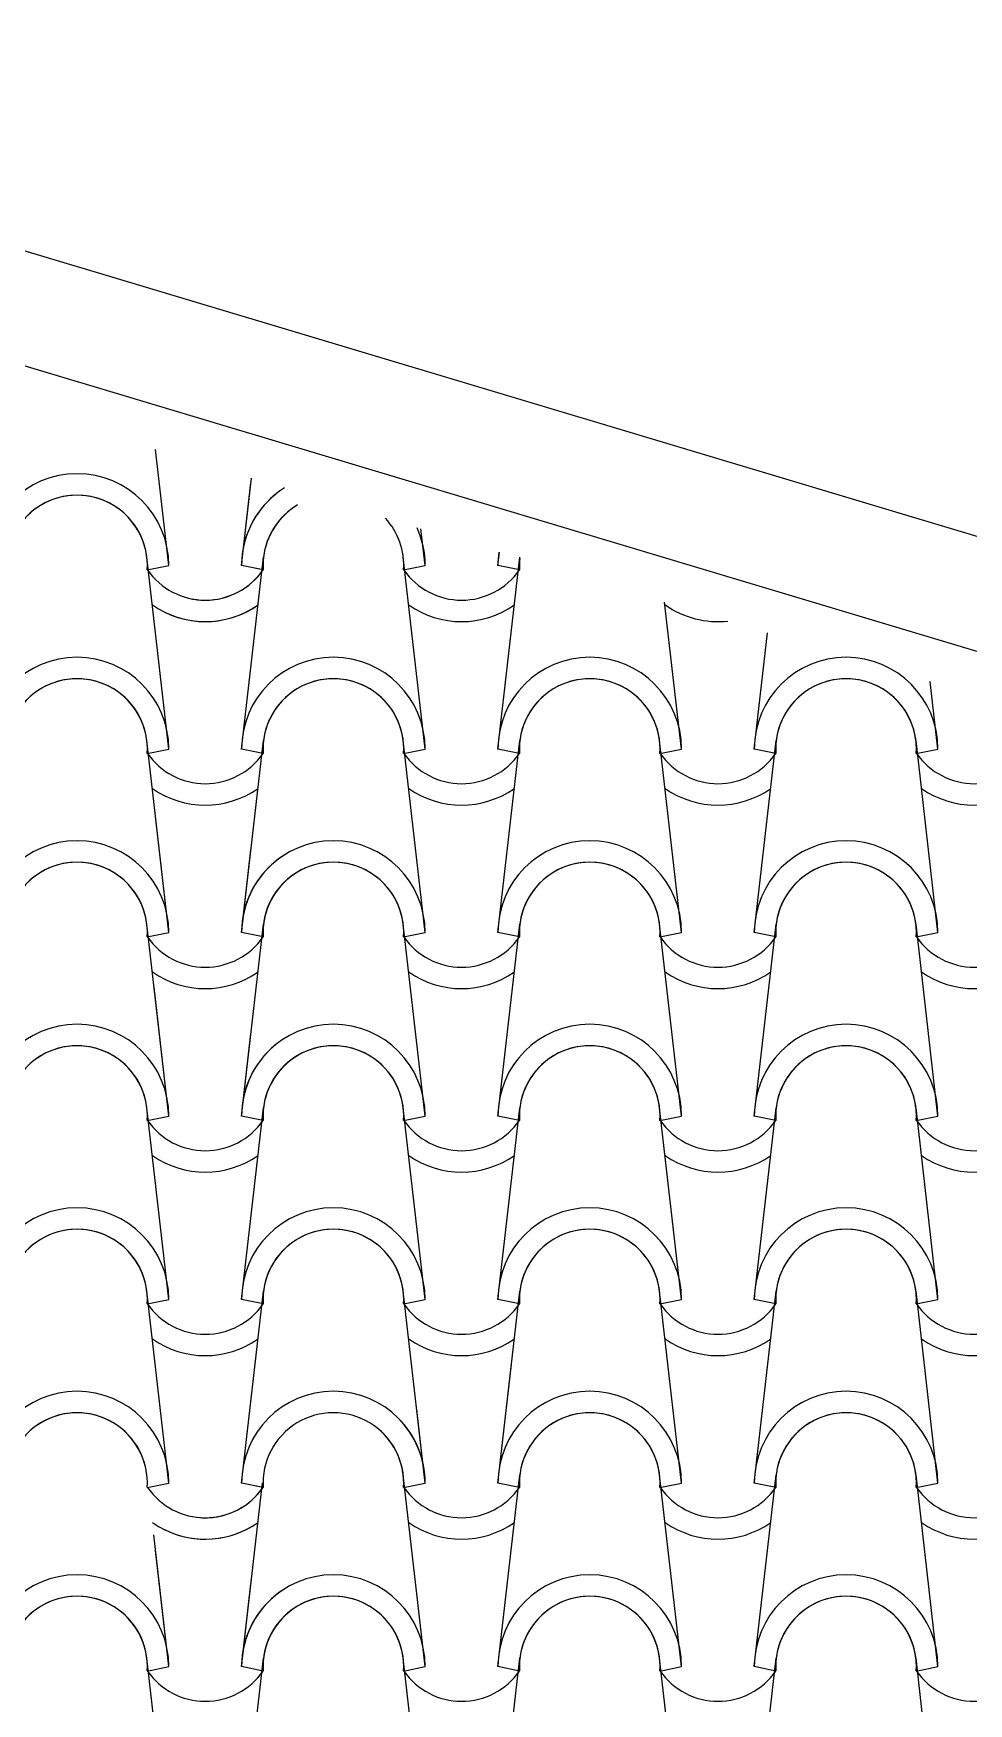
# Model space of a CAD drawing. Header units: millimetres. Extents: x -255 to 41745, y 236 to 29936.
# Drawn here: x 33122 to 33758, y 25880 to 27018 of the extents above; entities that cross this region are included whole.
import ezdxf

# ---------------------------------------------------------------- set-up
doc = ezdxf.new("R2010")
doc.units = ezdxf.units.MM
doc.layers.add('1', color=1, linetype='Continuous')
doc.layers.add('CALIDADES', color=7, linetype='Continuous')

msp = doc.modelspace()

# ---------------------------------------------------------------- linework, layer by layer
at = {"layer": '1'}
for p, q in [((33214, 26655.6), (33204.9, 26734.7)), ((33214, 26655.6), (33204.9, 26734.7)), ((33214, 26655.6), (33204.9, 26734.7)), ((33263.5, 26655.6), (33270.3, 26715.1)), ((33263.5, 26655.6), (33270.3, 26715.1)), ((33263.5, 26655.6), (33269.9, 26711.9)), ((33388.5, 26655.6), (33385.6, 26680.5)), ((33388.5, 26655.6), (33385.6, 26680.5)), ((33214, 26530.6), (33199, 26661.3)), ((33214, 26530.6), (33199, 26661.3)), ((33214, 26530.6), (33199, 26661.3)), ((33199.3, 26652.6), (33214, 26655.6)), ((33199.3, 26652.6), (33214, 26655.6)), ((33199.3, 26652.6), (33214, 26655.6)), ((33199.3, 26652.6), (33214, 26655.6)), ((33199.3, 26652.6), (33214, 26655.6)), ((33199.3, 26652.6), (33214, 26655.6)), ((33199.3, 26652.6), (33214, 26655.6)), ((33263.5, 26530.6), (33278.4, 26661.3)), ((33263.5, 26530.6), (33278.4, 26661.3)), ((33263.5, 26530.6), (33278.4, 26661.3)), ((33278.1, 26652.6), (33263.5, 26655.6)), ((33278.1, 26652.6), (33263.5, 26655.6)), ((33278.1, 26652.6), (33263.5, 26655.6)), ((33278.1, 26652.6), (33263.5, 26655.6)), ((33278.1, 26652.6), (33263.5, 26655.6)), ((33278.1, 26652.6), (33263.5, 26655.6)), ((33278.1, 26652.6), (33263.5, 26655.6)), ((33388.5, 26530.6), (33373.5, 26661.3)), ((33373.8, 26652.6), (33388.5, 26655.6)), ((33373.8, 26652.6), (33388.5, 26655.6)), ((33373.8, 26652.6), (33388.5, 26655.6)), ((33373.8, 26652.6), (33388.5, 26655.6)), ((33373.8, 26652.6), (33388.5, 26655.6)), ((33438, 26655.6), (33439, 26664.5)), ((33438, 26655.6), (33439, 26664.5)), ((33438, 26530.6), (33452.9, 26661.3)), ((33452.6, 26652.6), (33438, 26655.6)), ((33452.6, 26652.6), (33438, 26655.6)), ((33452.6, 26652.6), (33438, 26655.6)), ((33452.6, 26652.6), (33438, 26655.6)), ((33452.6, 26652.6), (33438, 26655.6)), ((33278.1, 26652.6), (33273.3, 26653.6)), ((33278.1, 26652.6), (33273.3, 26653.6)), ((33563, 26530.6), (33551.5, 26630.7)), ((33612.5, 26530.6), (33621.5, 26609.7)), ((33737.5, 26530.6), (33732.2, 26576.5)), ((33214, 26405.6), (33199, 26536.3)), ((33199.3, 26527.6), (33214, 26530.6)), ((33199.3, 26527.6), (33214, 26530.6)), ((33199.3, 26527.6), (33214, 26530.6)), ((33199.3, 26527.6), (33214, 26530.6)), ((33199.3, 26527.6), (33214, 26530.6)), ((33199.3, 26527.6), (33214, 26530.6)), ((33263.5, 26405.6), (33278.4, 26536.3)), ((33278.1, 26527.6), (33263.5, 26530.6)), ((33278.1, 26527.6), (33263.5, 26530.6)), ((33278.1, 26527.6), (33263.5, 26530.6)), ((33278.1, 26527.6), (33263.5, 26530.6)), ((33278.1, 26527.6), (33263.5, 26530.6)), ((33278.1, 26527.6), (33263.5, 26530.6)), ((33388.5, 26405.6), (33373.5, 26536.3)), ((33373.8, 26527.6), (33388.5, 26530.6)), ((33373.8, 26527.6), (33388.5, 26530.6)), ((33438, 26405.6), (33452.9, 26536.3)), ((33452.6, 26527.6), (33438, 26530.6)), ((33452.6, 26527.6), (33438, 26530.6)), ((33563, 26405.6), (33548, 26536.3)), ((33548.3, 26527.6), (33563, 26530.6)), ((33548.3, 26527.6), (33563, 26530.6)), ((33612.5, 26405.6), (33627.4, 26536.3)), ((33627.2, 26527.6), (33612.5, 26530.6)), ((33627.2, 26527.6), (33612.5, 26530.6)), ((33737.5, 26405.6), (33722.6, 26536.3)), ((33722.8, 26527.6), (33737.5, 26530.6)), ((33722.8, 26527.6), (33737.5, 26530.6)), ((33214, 26405.6), (33204.9, 26484.7)), ((33263.5, 26405.6), (33270.3, 26465.1)), ((33263.5, 26405.6), (33269.9, 26461.9)), ((33214, 26405.6), (33209, 26449)), ((33263.5, 26405.6), (33265.4, 26422.2)), ((33214, 26280.6), (33199, 26411.3)), ((33214, 26280.6), (33199, 26411.3)), ((33199.3, 26402.6), (33214, 26405.6)), ((33199.3, 26402.6), (33214, 26405.6)), ((33199.3, 26402.6), (33214, 26405.6)), ((33199.3, 26402.6), (33214, 26405.6)), ((33199.3, 26402.6), (33214, 26405.6)), ((33199.3, 26402.6), (33214, 26405.6)), ((33199.3, 26402.6), (33214, 26405.6)), ((33199.3, 26402.6), (33214, 26405.6)), ((33263.5, 26280.6), (33278.4, 26411.3)), ((33263.5, 26280.6), (33278.4, 26411.3)), ((33278.1, 26402.6), (33263.5, 26405.6)), ((33278.1, 26402.6), (33263.5, 26405.6)), ((33278.1, 26402.6), (33263.5, 26405.6)), ((33278.1, 26402.6), (33263.5, 26405.6)), ((33278.1, 26402.6), (33263.5, 26405.6)), ((33278.1, 26402.6), (33263.5, 26405.6)), ((33278.1, 26402.6), (33263.5, 26405.6)), ((33278.1, 26402.6), (33263.5, 26405.6)), ((33388.5, 26280.6), (33373.5, 26411.3)), ((33373.8, 26402.6), (33388.5, 26405.6)), ((33373.8, 26402.6), (33388.5, 26405.6)), ((33438, 26280.6), (33452.9, 26411.3)), ((33452.6, 26402.6), (33438, 26405.6)), ((33452.6, 26402.6), (33438, 26405.6)), ((33563, 26280.6), (33548, 26411.3)), ((33548.3, 26402.6), (33563, 26405.6)), ((33548.3, 26402.6), (33563, 26405.6)), ((33612.5, 26280.6), (33627.4, 26411.3)), ((33627.2, 26402.6), (33612.5, 26405.6)), ((33627.2, 26402.6), (33612.5, 26405.6)), ((33737.5, 26280.6), (33722.6, 26411.3)), ((33722.8, 26402.6), (33737.5, 26405.6)), ((33722.8, 26402.6), (33737.5, 26405.6)), ((33214, 26280.6), (33203.9, 26368.3)), ((33263.5, 26280.6), (33269.9, 26336.9)), ((33214, 26155.6), (33199, 26286.3)), ((33214, 26155.6), (33199, 26286.3)), ((33214, 26155.6), (33199, 26286.3)), ((33199.3, 26277.6), (33214, 26280.6)), ((33199.3, 26277.6), (33214, 26280.6)), ((33199.3, 26277.6), (33214, 26280.6)), ((33199.3, 26277.6), (33214, 26280.6)), ((33199.3, 26277.6), (33214, 26280.6)), ((33199.3, 26277.6), (33214, 26280.6)), ((33263.5, 26155.6), (33278.4, 26286.3)), ((33263.5, 26155.6), (33278.4, 26286.3)), ((33263.5, 26155.6), (33278.4, 26286.3)), ((33278.1, 26277.6), (33263.5, 26280.6)), ((33278.1, 26277.6), (33263.5, 26280.6)), ((33278.1, 26277.6), (33263.5, 26280.6)), ((33278.1, 26277.6), (33263.5, 26280.6)), ((33278.1, 26277.6), (33263.5, 26280.6)), ((33278.1, 26277.6), (33263.5, 26280.6)), ((33388.5, 26155.6), (33373.5, 26286.3)), ((33373.8, 26277.6), (33388.5, 26280.6)), ((33373.8, 26277.6), (33388.5, 26280.6)), ((33438, 26155.6), (33452.9, 26286.3)), ((33452.6, 26277.6), (33438, 26280.6)), ((33452.6, 26277.6), (33438, 26280.6)), ((33563, 26155.6), (33548, 26286.3)), ((33548.3, 26277.6), (33563, 26280.6)), ((33548.3, 26277.6), (33563, 26280.6)), ((33612.5, 26155.6), (33627.4, 26286.3)), ((33627.2, 26277.6), (33612.5, 26280.6)), ((33627.2, 26277.6), (33612.5, 26280.6)), ((33737.5, 26155.6), (33722.6, 26286.3)), ((33722.8, 26277.6), (33737.5, 26280.6)), ((33722.8, 26277.6), (33737.5, 26280.6)), ((33214, 26030.6), (33199, 26161.3)), ((33214, 26030.6), (33199, 26161.3)), ((33214, 26030.6), (33199, 26161.3)), ((33199.3, 26152.6), (33214, 26155.6)), ((33199.3, 26152.6), (33214, 26155.6)), ((33199.3, 26152.6), (33214, 26155.6)), ((33199.3, 26152.6), (33214, 26155.6)), ((33199.3, 26152.6), (33214, 26155.6)), ((33199.3, 26152.6), (33214, 26155.6)), ((33263.5, 26030.6), (33278.4, 26161.3)), ((33263.5, 26030.6), (33278.4, 26161.3)), ((33263.5, 26030.6), (33278.4, 26161.3)), ((33278.1, 26152.6), (33263.5, 26155.6)), ((33278.1, 26152.6), (33263.5, 26155.6)), ((33278.1, 26152.6), (33263.5, 26155.6)), ((33278.1, 26152.6), (33263.5, 26155.6)), ((33278.1, 26152.6), (33263.5, 26155.6)), ((33278.1, 26152.6), (33263.5, 26155.6)), ((33388.5, 26030.6), (33373.5, 26161.3)), ((33373.8, 26152.6), (33388.5, 26155.6)), ((33373.8, 26152.6), (33388.5, 26155.6)), ((33438, 26030.6), (33452.9, 26161.3)), ((33452.6, 26152.6), (33438, 26155.6)), ((33452.6, 26152.6), (33438, 26155.6)), ((33563, 26030.6), (33548, 26161.3)), ((33548.3, 26152.6), (33563, 26155.6)), ((33548.3, 26152.6), (33563, 26155.6)), ((33612.5, 26030.6), (33627.4, 26161.3)), ((33627.2, 26152.6), (33612.5, 26155.6)), ((33627.2, 26152.6), (33612.5, 26155.6)), ((33737.5, 26030.6), (33722.6, 26161.3)), ((33722.8, 26152.6), (33737.5, 26155.6)), ((33722.8, 26152.6), (33737.5, 26155.6)), ((33438, 26030.6), (33447.2, 26111.4)), ((33388.5, 26030.6), (33382.7, 26080.7)), ((33199.3, 26027.6), (33214, 26030.6)), ((33199.3, 26027.6), (33214, 26030.6)), ((33199.3, 26027.6), (33214, 26030.6)), ((33199.3, 26027.6), (33214, 26030.6)), ((33199.3, 26027.6), (33214, 26030.6)), ((33263.5, 25905.6), (33277.8, 26030.7)), ((33278.1, 26027.6), (33263.5, 26030.6)), ((33278.1, 26027.6), (33263.5, 26030.6)), ((33278.1, 26027.6), (33263.5, 26030.6)), ((33278.1, 26027.6), (33263.5, 26030.6)), ((33278.1, 26027.6), (33263.5, 26030.6)), ((33388.5, 25905.6), (33373.5, 26036.3)), ((33373.8, 26027.6), (33388.5, 26030.6)), ((33373.8, 26027.6), (33388.5, 26030.6)), ((33373.8, 26027.6), (33388.5, 26030.6)), ((33438, 25905.6), (33452.9, 26036.3)), ((33452.6, 26027.6), (33438, 26030.6)), ((33452.6, 26027.6), (33438, 26030.6)), ((33452.6, 26027.6), (33438, 26030.6)), ((33563, 25905.6), (33548, 26036.3)), ((33548.3, 26027.6), (33563, 26030.6)), ((33548.3, 26027.6), (33563, 26030.6)), ((33548.3, 26027.6), (33563, 26030.6)), ((33612.5, 25905.6), (33627.4, 26036.3)), ((33627.2, 26027.6), (33612.5, 26030.6)), ((33627.2, 26027.6), (33612.5, 26030.6)), ((33627.2, 26027.6), (33612.5, 26030.6)), ((33737.5, 25905.6), (33722.6, 26036.3)), ((33722.8, 26027.6), (33737.5, 26030.6)), ((33722.8, 26027.6), (33737.5, 26030.6)), ((33722.8, 26027.6), (33737.5, 26030.6)), ((33278.1, 26027.6), (33273.3, 26028.6)), ((33278.1, 26027.6), (33273.3, 26028.6)), ((33214, 25905.6), (33203.7, 25995.4)), ((33214, 25905.6), (33204.9, 25984.7)), ((33263.5, 25905.6), (33270.3, 25965.1)), ((33263.5, 25905.6), (33269.9, 25961.9)), ((33214, 25905.6), (33209, 25949)), ((33263.5, 25905.6), (33265.4, 25922.2)), ((33214, 25780.6), (33199, 25911.3)), ((33214, 25780.6), (33199, 25911.3)), ((33199.3, 25902.6), (33214, 25905.6)), ((33199.3, 25902.6), (33214, 25905.6)), ((33199.3, 25902.6), (33214, 25905.6)), ((33199.3, 25902.6), (33214, 25905.6)), ((33199.3, 25902.6), (33214, 25905.6)), ((33199.3, 25902.6), (33214, 25905.6)), ((33199.3, 25902.6), (33214, 25905.6)), ((33199.3, 25902.6), (33214, 25905.6)), ((33263.5, 25780.6), (33278.4, 25911.3)), ((33263.5, 25780.6), (33278.4, 25911.3)), ((33278.1, 25902.6), (33263.5, 25905.6)), ((33278.1, 25902.6), (33263.5, 25905.6)), ((33278.1, 25902.6), (33263.5, 25905.6)), ((33278.1, 25902.6), (33263.5, 25905.6)), ((33278.1, 25902.6), (33263.5, 25905.6)), ((33278.1, 25902.6), (33263.5, 25905.6)), ((33278.1, 25902.6), (33263.5, 25905.6)), ((33278.1, 25902.6), (33263.5, 25905.6)), ((33388.5, 25780.6), (33373.5, 25911.3)), ((33373.8, 25902.6), (33388.5, 25905.6)), ((33373.8, 25902.6), (33388.5, 25905.6)), ((33438, 25780.6), (33452.9, 25911.3)), ((33452.6, 25902.6), (33438, 25905.6)), ((33452.6, 25902.6), (33438, 25905.6)), ((33563, 25780.6), (33548, 25911.3)), ((33548.3, 25902.6), (33563, 25905.6)), ((33548.3, 25902.6), (33563, 25905.6)), ((33612.5, 25780.6), (33627.4, 25911.3)), ((33627.2, 25902.6), (33612.5, 25905.6)), ((33627.2, 25902.6), (33612.5, 25905.6)), ((33737.5, 25780.6), (33722.6, 25911.3)), ((33722.8, 25902.6), (33737.5, 25905.6)), ((33722.8, 25902.6), (33737.5, 25905.6))]:
    msp.add_line(p, q, dxfattribs=at)
for centre, radius, start, end in [((33151.5, 26655.6), 62.5, 0, 180), ((33151.5, 26655.6), 62.5, 0, 180), ((33151.5, 26655.6), 47.9, 356.4887, 183.5113), ((33151.5, 26655.6), 47.9, 356.4887, 183.5113), ((33151.5, 26655.6), 47.9, 6.838, 173.162), ((33326, 26655.6), 62.5, 122.2766, 180), ((33326, 26655.6), 62.5, 122.2766, 180), ((33326, 26655.6), 62.5, 122.2766, 180), ((33326, 26655.6), 62.5, 129.1971, 180), ((33326, 26655.6), 62.5, 129.1971, 180), ((33326, 26655.6), 47.9, 120.6048, 183.5113), ((33326, 26655.6), 47.9, 120.6048, 183.5113), ((33326, 26655.6), 47.9, 120.6048, 173.162), ((33326, 26655.6), 47.9, 356.4887, 42.1871), ((33326, 26655.6), 62.5, 0, 24.3249), ((33326, 26655.6), 62.5, 0, 24.3249), ((33326, 26655.6), 62.5, 0, 24.3249), ((33326, 26655.6), 62.5, 0, 24.3249), ((33326, 26655.6), 62.5, 0, 24.3249), ((33326, 26655.6), 47.9, 179.6297, 183.5113), ((33326, 26655.6), 47.9, 179.6297, 183.5113), ((33500.5, 26655.6), 62.5, 171.691, 180), ((33500.5, 26655.6), 62.5, 171.691, 180), ((33500.5, 26655.6), 62.5, 171.691, 180), ((33500.5, 26655.6), 62.5, 171.691, 180), ((33500.5, 26655.6), 62.5, 171.691, 180), ((33500.5, 26655.6), 47.9, 174.2724, 183.5113), ((33500.5, 26655.6), 47.9, 174.2724, 183.5113), ((33500.5, 26655.6), 47.9, 174.2724, 183.5113), ((33500.5, 26655.6), 47.9, 174.2724, 183.5113), ((33500.5, 26655.6), 47.9, 174.2724, 183.5113), ((33238.8, 26679.9), 47.9, 214.756, 325.244), ((33238.8, 26679.9), 47.9, 214.756, 325.244), ((33238.8, 26679.9), 47.9, 214.756, 325.244), ((33238.8, 26679.9), 47.9, 214.756, 325.244), ((33238.8, 26679.9), 47.9, 214.756, 325.244), ((33238.8, 26679.9), 47.9, 214.756, 325.244), ((33238.8, 26679.9), 47.9, 214.756, 325.244), ((33238.8, 26679.9), 47.9, 259.1798, 325.244), ((33238.8, 26679.9), 47.9, 259.1798, 325.244), ((33413.3, 26679.9), 47.9, 214.756, 325.244), ((33413.3, 26679.9), 47.9, 214.756, 325.244), ((33413.3, 26679.9), 47.9, 214.756, 325.244), ((33413.3, 26679.9), 47.9, 214.756, 325.244), ((33413.3, 26679.9), 47.9, 214.756, 325.244), ((33238.8, 26679.9), 62.5, 234.9308, 305.0692), ((33238.8, 26679.9), 62.5, 234.9308, 305.0692), ((33238.8, 26679.9), 62.5, 234.9308, 305.0692), ((33238.8, 26679.9), 62.5, 243.6362, 305.0692), ((33413.3, 26679.9), 62.5, 234.9308, 305.0692), ((33413.3, 26679.9), 62.5, 234.9308, 305.0692), ((33587.8, 26679.9), 62.5, 234.9308, 276.231), ((33587.8, 26679.9), 62.5, 234.9308, 276.231), ((33151.5, 26530.6), 62.5, 0, 180), ((33151.5, 26530.6), 62.5, 0, 180), ((33326, 26530.6), 62.5, 0, 180), ((33326, 26530.6), 62.5, 0, 180), ((33500.5, 26530.6), 62.5, 0, 180), ((33500.5, 26530.6), 62.5, 0, 180), ((33675, 26530.6), 62.5, 0, 180), ((33675, 26530.6), 62.5, 0, 180), ((33151.5, 26530.6), 47.9, 356.4887, 183.5113), ((33151.5, 26530.6), 47.9, 356.4887, 183.5113), ((33151.5, 26530.6), 47.9, 6.838, 173.162), ((33326, 26530.6), 47.9, 356.4887, 183.5113), ((33326, 26530.6), 47.9, 356.4887, 183.5113), ((33326, 26530.6), 47.9, 6.838, 173.162), ((33500.5, 26530.6), 47.9, 356.4887, 183.5113), ((33500.5, 26530.6), 47.9, 356.4887, 183.5113), ((33500.5, 26530.6), 47.9, 6.838, 173.162), ((33675, 26530.6), 47.9, 356.4887, 183.5113), ((33675, 26530.6), 47.9, 356.4887, 183.5113), ((33675, 26530.6), 47.9, 6.838, 173.162), ((33238.8, 26554.9), 47.9, 214.756, 325.244), ((33238.8, 26554.9), 47.9, 214.756, 325.244), ((33238.8, 26554.9), 47.9, 214.756, 325.244), ((33238.8, 26554.9), 47.9, 214.756, 325.244), ((33238.8, 26554.9), 47.9, 214.756, 325.244), ((33238.8, 26554.9), 47.9, 214.756, 325.244), ((33413.3, 26554.9), 47.9, 214.756, 325.244), ((33413.3, 26554.9), 47.9, 214.756, 325.244), ((33587.8, 26554.9), 47.9, 214.756, 325.244), ((33587.8, 26554.9), 47.9, 214.756, 325.244), ((33762.3, 26554.9), 47.9, 214.756, 325.244), ((33762.3, 26554.9), 47.9, 214.756, 325.244), ((33238.8, 26554.9), 62.5, 234.9308, 305.0692), ((33238.8, 26554.9), 62.5, 234.9308, 305.0692), ((33238.8, 26554.9), 62.5, 234.9308, 305.0692), ((33413.3, 26554.9), 62.5, 234.9308, 305.0692), ((33587.8, 26554.9), 62.5, 234.9308, 305.0692), ((33762.3, 26554.9), 62.5, 234.9308, 305.0692), ((33151.5, 26405.6), 62.5, 0, 180), ((33151.5, 26405.6), 62.5, 0, 180), ((33326, 26405.6), 62.5, 0, 180), ((33326, 26405.6), 62.5, 0, 180), ((33500.5, 26405.6), 62.5, 0, 180), ((33500.5, 26405.6), 62.5, 0, 180), ((33675, 26405.6), 62.5, 0, 180), ((33675, 26405.6), 62.5, 0, 180), ((33151.5, 26405.6), 47.9, 356.4887, 183.5113), ((33151.5, 26405.6), 47.9, 356.4887, 183.5113), ((33151.5, 26405.6), 47.9, 6.838, 173.162), ((33326, 26405.6), 62.5, 122.2766, 180), ((33326, 26405.6), 62.5, 122.2766, 180), ((33326, 26405.6), 62.5, 129.1971, 180), ((33326, 26405.6), 62.5, 129.1971, 180), ((33326, 26405.6), 47.9, 356.4887, 183.5113), ((33326, 26405.6), 47.9, 356.4887, 183.5113), ((33326, 26405.6), 47.9, 6.838, 173.162), ((33326, 26405.6), 47.9, 104.4144, 173.162), ((33500.5, 26405.6), 47.9, 356.4887, 183.5113), ((33500.5, 26405.6), 47.9, 356.4887, 183.5113), ((33500.5, 26405.6), 47.9, 6.838, 173.162), ((33675, 26405.6), 47.9, 356.4887, 183.5113), ((33675, 26405.6), 47.9, 356.4887, 183.5113), ((33675, 26405.6), 47.9, 6.838, 173.162), ((33326, 26405.6), 47.9, 120.6048, 183.5113), ((33326, 26405.6), 47.9, 120.6048, 183.5113), ((33326, 26405.6), 47.9, 120.6048, 173.162), ((33326, 26405.6), 62.5, 164.7346, 180), ((33326, 26405.6), 62.5, 164.7346, 180), ((33326, 26405.6), 47.9, 167.8903, 183.5113), ((33326, 26405.6), 47.9, 167.8903, 183.5113), ((33326, 26405.6), 47.9, 167.8903, 173.162), ((33238.8, 26429.9), 47.9, 214.756, 325.244), ((33238.8, 26429.9), 47.9, 214.756, 325.244), ((33238.8, 26429.9), 47.9, 214.756, 325.244), ((33238.8, 26429.9), 47.9, 214.756, 325.244), ((33238.8, 26429.9), 47.9, 214.756, 325.244), ((33238.8, 26429.9), 47.9, 214.756, 325.244), ((33238.8, 26429.9), 47.9, 214.756, 325.244), ((33238.8, 26429.9), 47.9, 214.756, 325.244), ((33413.3, 26429.9), 47.9, 214.756, 325.244), ((33413.3, 26429.9), 47.9, 214.756, 325.244), ((33587.8, 26429.9), 47.9, 214.756, 325.244), ((33587.8, 26429.9), 47.9, 214.756, 325.244), ((33762.3, 26429.9), 47.9, 214.756, 325.244), ((33762.3, 26429.9), 47.9, 214.756, 325.244), ((33238.8, 26429.9), 62.5, 234.9308, 305.0692), ((33238.8, 26429.9), 62.5, 234.9308, 305.0692), ((33238.8, 26429.9), 62.5, 234.9308, 305.0692), ((33238.8, 26429.9), 62.5, 234.9308, 305.0692), ((33413.3, 26429.9), 62.5, 234.9308, 305.0692), ((33587.8, 26429.9), 62.5, 234.9308, 305.0692), ((33762.3, 26429.9), 62.5, 234.9308, 305.0692), ((33151.5, 26280.6), 62.5, 0, 180), ((33151.5, 26280.6), 62.5, 0, 180), ((33326, 26280.6), 62.5, 0, 180), ((33326, 26280.6), 62.5, 0, 180), ((33500.5, 26280.6), 62.5, 0, 180), ((33500.5, 26280.6), 62.5, 0, 180), ((33675, 26280.6), 62.5, 0, 180), ((33675, 26280.6), 62.5, 0, 180), ((33151.5, 26280.6), 47.9, 356.4887, 183.5113), ((33151.5, 26280.6), 47.9, 356.4887, 183.5113), ((33151.5, 26280.6), 47.9, 6.838, 173.162), ((33326, 26280.6), 62.5, 129.1971, 180), ((33326, 26280.6), 62.5, 129.1971, 180), ((33326, 26280.6), 47.9, 356.4887, 183.5113), ((33326, 26280.6), 47.9, 356.4887, 183.5113), ((33326, 26280.6), 47.9, 6.838, 173.162), ((33500.5, 26280.6), 47.9, 356.4887, 183.5113), ((33500.5, 26280.6), 47.9, 356.4887, 183.5113), ((33500.5, 26280.6), 47.9, 6.838, 173.162), ((33675, 26280.6), 47.9, 356.4887, 183.5113), ((33675, 26280.6), 47.9, 356.4887, 183.5113), ((33675, 26280.6), 47.9, 6.838, 173.162), ((33326, 26280.6), 47.9, 120.6048, 183.5113), ((33326, 26280.6), 47.9, 120.6048, 183.5113), ((33326, 26280.6), 47.9, 120.6048, 173.162), ((33238.8, 26304.9), 47.9, 214.756, 325.244), ((33238.8, 26304.9), 47.9, 214.756, 325.244), ((33238.8, 26304.9), 47.9, 214.756, 325.244), ((33238.8, 26304.9), 47.9, 214.756, 325.244), ((33238.8, 26304.9), 47.9, 214.756, 325.244), ((33238.8, 26304.9), 47.9, 214.756, 325.244), ((33413.3, 26304.9), 47.9, 214.756, 325.244), ((33413.3, 26304.9), 47.9, 214.756, 325.244), ((33587.8, 26304.9), 47.9, 214.756, 325.244), ((33587.8, 26304.9), 47.9, 214.756, 325.244), ((33762.3, 26304.9), 47.9, 214.756, 325.244), ((33762.3, 26304.9), 47.9, 214.756, 325.244), ((33238.8, 26304.9), 62.5, 234.9308, 305.0692), ((33238.8, 26304.9), 62.5, 234.9308, 305.0692), ((33238.8, 26304.9), 62.5, 234.9308, 305.0692), ((33413.3, 26304.9), 62.5, 234.9308, 305.0692), ((33587.8, 26304.9), 62.5, 234.9308, 305.0692), ((33762.3, 26304.9), 62.5, 234.9308, 305.0692), ((33151.5, 26155.6), 62.5, 0, 180), ((33151.5, 26155.6), 62.5, 0, 180), ((33326, 26155.6), 62.5, 0, 180), ((33326, 26155.6), 62.5, 0, 180), ((33500.5, 26155.6), 62.5, 0, 180), ((33500.5, 26155.6), 62.5, 0, 180), ((33675, 26155.6), 62.5, 0, 180), ((33675, 26155.6), 62.5, 0, 180), ((33151.5, 26155.6), 47.9, 356.4887, 183.5113), ((33151.5, 26155.6), 47.9, 356.4887, 183.5113), ((33151.5, 26155.6), 47.9, 6.838, 173.162), ((33326, 26155.6), 47.9, 356.4887, 183.5113), ((33326, 26155.6), 47.9, 356.4887, 183.5113), ((33326, 26155.6), 47.9, 6.838, 173.162), ((33500.5, 26155.6), 47.9, 356.4887, 183.5113), ((33500.5, 26155.6), 47.9, 356.4887, 183.5113), ((33500.5, 26155.6), 47.9, 6.838, 173.162), ((33675, 26155.6), 47.9, 356.4887, 183.5113), ((33675, 26155.6), 47.9, 356.4887, 183.5113), ((33675, 26155.6), 47.9, 6.838, 173.162), ((33238.8, 26179.9), 47.9, 214.756, 325.244), ((33238.8, 26179.9), 47.9, 214.756, 325.244), ((33238.8, 26179.9), 47.9, 214.756, 325.244), ((33238.8, 26179.9), 47.9, 214.756, 325.244), ((33238.8, 26179.9), 47.9, 214.756, 325.244), ((33238.8, 26179.9), 47.9, 214.756, 325.244), ((33413.3, 26179.9), 47.9, 214.756, 325.244), ((33413.3, 26179.9), 47.9, 214.756, 325.244), ((33587.8, 26179.9), 47.9, 214.756, 325.244), ((33587.8, 26179.9), 47.9, 214.756, 325.244), ((33762.3, 26179.9), 47.9, 214.756, 325.244), ((33762.3, 26179.9), 47.9, 214.756, 325.244), ((33238.8, 26179.9), 62.5, 234.9308, 305.0692), ((33238.8, 26179.9), 62.5, 234.9308, 305.0692), ((33238.8, 26179.9), 62.5, 234.9308, 305.0692), ((33413.3, 26179.9), 62.5, 234.9308, 305.0692), ((33587.8, 26179.9), 62.5, 234.9308, 305.0692), ((33762.3, 26179.9), 62.5, 234.9308, 305.0692), ((33151.5, 26030.6), 62.5, 0, 180), ((33151.5, 26030.6), 62.5, 0, 180), ((33326, 26030.6), 62.5, 0, 180), ((33500.5, 26030.6), 62.5, 0, 180), ((33500.5, 26030.6), 62.5, 0, 180), ((33500.5, 26030.6), 62.5, 0, 180), ((33675, 26030.6), 62.5, 0, 180), ((33675, 26030.6), 62.5, 0, 180), ((33675, 26030.6), 62.5, 0, 180), ((33151.5, 26030.6), 47.9, 356.4887, 183.5113), ((33151.5, 26030.6), 47.9, 356.4887, 183.5113), ((33151.5, 26030.6), 47.9, 6.838, 173.162), ((33326, 26030.6), 47.9, 356.4887, 183.5113), ((33500.5, 26030.6), 47.9, 356.4887, 183.5113), ((33500.5, 26030.6), 47.9, 356.4887, 183.5113), ((33500.5, 26030.6), 47.9, 356.4887, 183.5113), ((33500.5, 26030.6), 47.9, 6.838, 173.162), ((33675, 26030.6), 47.9, 356.4887, 183.5113), ((33675, 26030.6), 47.9, 356.4887, 183.5113), ((33675, 26030.6), 47.9, 356.4887, 183.5113), ((33675, 26030.6), 47.9, 6.838, 173.162), ((33326, 26030.6), 47.9, 6.838, 51.3066), ((33326, 26030.6), 47.9, 356.4887, 51.3066), ((33326, 26030.6), 47.9, 356.4887, 51.3066), ((33326, 26030.6), 62.5, 0, 44.9884), ((33326, 26030.6), 62.5, 0, 44.9884), ((33326, 26030.6), 47.9, 179.6297, 183.5113), ((33326, 26030.6), 47.9, 179.6297, 183.5113), ((33238.8, 26054.9), 47.9, 214.756, 325.244), ((33238.8, 26054.9), 47.9, 214.756, 325.244), ((33238.8, 26054.9), 47.9, 214.756, 325.244), ((33238.8, 26054.9), 47.9, 214.756, 325.244), ((33238.8, 26054.9), 47.9, 214.756, 325.244), ((33238.8, 26054.9), 47.9, 259.1798, 325.244), ((33238.8, 26054.9), 47.9, 259.1798, 325.244), ((33413.3, 26054.9), 47.9, 214.756, 325.244), ((33413.3, 26054.9), 47.9, 214.756, 325.244), ((33413.3, 26054.9), 47.9, 214.756, 325.244), ((33587.8, 26054.9), 47.9, 214.756, 325.244), ((33587.8, 26054.9), 47.9, 214.756, 325.244), ((33587.8, 26054.9), 47.9, 214.756, 325.244), ((33762.3, 26054.9), 47.9, 214.756, 325.244), ((33762.3, 26054.9), 47.9, 214.756, 325.244), ((33762.3, 26054.9), 47.9, 214.756, 325.244), ((33238.8, 26054.9), 62.5, 234.9308, 305.0692), ((33238.8, 26054.9), 62.5, 234.9308, 305.0692), ((33238.8, 26054.9), 62.5, 243.6362, 305.0692), ((33413.3, 26054.9), 62.5, 234.9308, 305.0692), ((33587.8, 26054.9), 62.5, 234.9308, 305.0692), ((33762.3, 26054.9), 62.5, 234.9308, 305.0692), ((33151.5, 25905.6), 62.5, 0, 180), ((33151.5, 25905.6), 62.5, 0, 180), ((33326, 25905.6), 62.5, 0, 180), ((33326, 25905.6), 62.5, 0, 180), ((33500.5, 25905.6), 62.5, 0, 180), ((33500.5, 25905.6), 62.5, 0, 180), ((33675, 25905.6), 62.5, 0, 180), ((33675, 25905.6), 62.5, 0, 180), ((33151.5, 25905.6), 47.9, 356.4887, 183.5113), ((33151.5, 25905.6), 47.9, 356.4887, 183.5113), ((33151.5, 25905.6), 47.9, 6.838, 173.162), ((33326, 25905.6), 62.5, 122.2766, 180), ((33326, 25905.6), 62.5, 122.2766, 180), ((33326, 25905.6), 62.5, 129.1971, 180), ((33326, 25905.6), 62.5, 129.1971, 180), ((33326, 25905.6), 47.9, 356.4887, 183.5113), ((33326, 25905.6), 47.9, 356.4887, 183.5113), ((33326, 25905.6), 47.9, 6.838, 173.162), ((33326, 25905.6), 47.9, 104.4144, 173.162), ((33500.5, 25905.6), 47.9, 356.4887, 183.5113), ((33500.5, 25905.6), 47.9, 356.4887, 183.5113), ((33500.5, 25905.6), 47.9, 6.838, 173.162), ((33675, 25905.6), 47.9, 356.4887, 183.5113), ((33675, 25905.6), 47.9, 356.4887, 183.5113), ((33675, 25905.6), 47.9, 6.838, 173.162), ((33326, 25905.6), 47.9, 120.6048, 183.5113), ((33326, 25905.6), 47.9, 120.6048, 183.5113), ((33326, 25905.6), 47.9, 120.6048, 173.162), ((33326, 25905.6), 62.5, 164.7346, 180), ((33326, 25905.6), 62.5, 164.7346, 180), ((33326, 25905.6), 47.9, 167.8903, 183.5113), ((33326, 25905.6), 47.9, 167.8903, 183.5113), ((33326, 25905.6), 47.9, 167.8903, 173.162), ((33238.8, 25929.9), 47.9, 214.756, 325.244), ((33238.8, 25929.9), 47.9, 214.756, 325.244), ((33238.8, 25929.9), 47.9, 214.756, 325.244), ((33238.8, 25929.9), 47.9, 214.756, 325.244), ((33238.8, 25929.9), 47.9, 214.756, 325.244), ((33238.8, 25929.9), 47.9, 214.756, 325.244), ((33238.8, 25929.9), 47.9, 214.756, 325.244), ((33238.8, 25929.9), 47.9, 214.756, 325.244), ((33413.3, 25929.9), 47.9, 214.756, 325.244), ((33413.3, 25929.9), 47.9, 214.756, 325.244), ((33587.8, 25929.9), 47.9, 214.756, 325.244), ((33587.8, 25929.9), 47.9, 214.756, 325.244), ((33762.3, 25929.9), 47.9, 214.756, 325.244), ((33762.3, 25929.9), 47.9, 214.756, 325.244)]:
    msp.add_arc(centre, radius, start, end, dxfattribs=at)
at = {"layer": 'CALIDADES'}
for p, q in [((38895.3, 25135.9), (32621.4, 27018.1)), ((38873.8, 25064), (32610.4, 26943.1))]:
    msp.add_line(p, q, dxfattribs=at)

doc.saveas('drawing.dxf')
